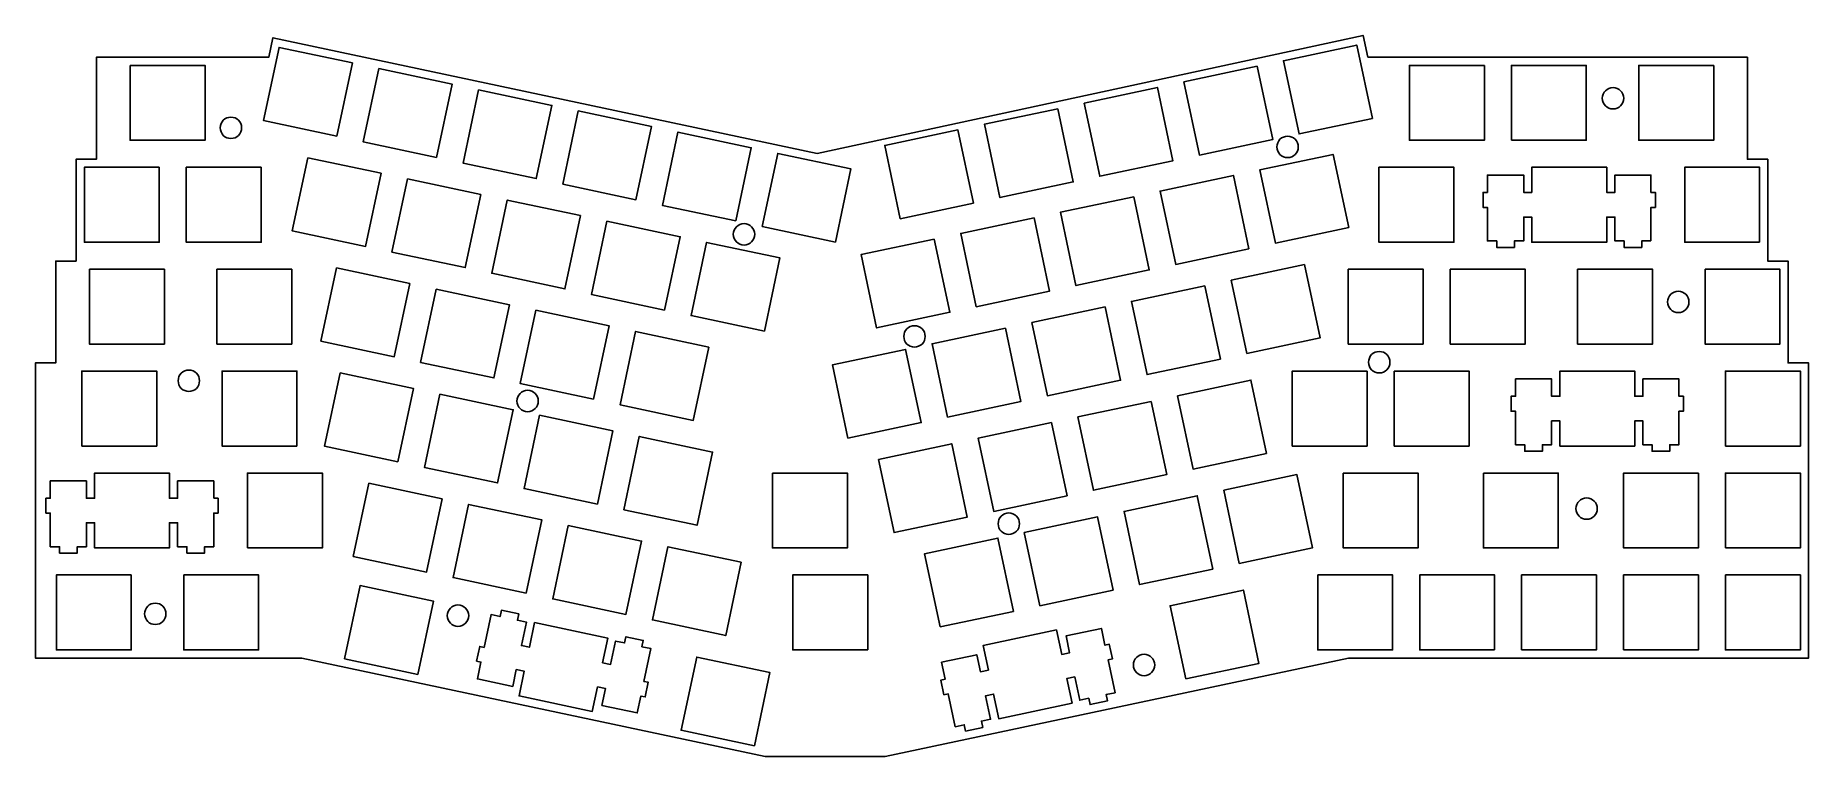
# Model space of a CAD drawing. Header units: millimetres. Extents: x 1 to 332, y 1 to 136.
import ezdxf

# ---------------------------------------------------------------- set-up
doc = ezdxf.new("R2010")
doc.units = ezdxf.units.MM
doc.layers.get('0').update_dxf_attribs({"linetype": 'CONTINUOUS'})

msp = doc.modelspace()

# ---------------------------------------------------------------- linework, layer by layer
for points in [[(250.09, 131.9), (321.05, 131.9), (321.05, 112.85), (324.85, 112.85), (324.85, 93.8), (328.66, 93.8), (328.66, 74.75), (332.47, 74.75), (332.47, 19.6), (246.52, 19.6), (159.88, 1.18), (137.5, 1.18), (50.85, 19.6), (1.1, 19.6), (1.1, 74.75), (4.9, 74.75), (4.9, 93.8), (8.7, 93.8), (8.7, 112.85), (12.5, 112.85), (12.5, 131.91), (44.69, 131.91), (45.47, 135.56), (147.18, 113.94), (249.21, 135.98)], [(57.43, 117.14), (60.34, 130.84), (46.64, 133.75), (43.73, 120.05)], [(250.95, 120.48), (248.04, 134.17), (234.34, 131.26), (237.26, 117.57)], [(18.79, 130.38), (18.79, 116.38), (32.79, 116.38), (32.79, 130.38)], [(76.06, 113.18), (78.97, 126.88), (65.28, 129.79), (62.37, 116.09)], [(215.71, 127.3), (218.62, 113.61), (232.32, 116.52), (229.41, 130.21)], [(271.89, 130.38), (257.89, 130.38), (257.89, 116.38), (271.89, 116.38)], [(276.94, 116.38), (290.94, 116.38), (290.94, 130.38), (276.94, 130.38)], [(314.75, 130.38), (300.75, 130.38), (300.75, 116.38), (314.75, 116.38)], [(197.08, 123.34), (199.99, 109.65), (213.68, 112.56), (210.77, 126.25)], [(83.91, 125.83), (81, 112.13), (94.69, 109.22), (97.61, 122.91)], [(99.63, 108.17), (113.33, 105.26), (116.24, 118.95), (102.54, 121.86)], [(192.14, 122.29), (178.44, 119.38), (181.36, 105.68), (195.05, 108.59)], [(131.96, 101.3), (134.87, 114.99), (121.18, 117.9), (118.27, 104.21)], [(176.42, 104.63), (173.51, 118.33), (159.81, 115.42), (162.72, 101.72)], [(52, 113.13), (49.09, 99.44), (62.78, 96.53), (65.69, 110.22)], [(136.9, 100.25), (150.6, 97.34), (153.5, 111.03), (139.81, 113.94)], [(246.53, 100.06), (243.62, 113.75), (229.92, 110.84), (232.83, 97.15)], [(24.24, 111.33), (10.24, 111.33), (10.24, 97.33), (24.24, 97.33)], [(43.29, 111.33), (29.29, 111.33), (29.29, 97.33), (43.29, 97.33)], [(227.89, 96.1), (224.98, 109.8), (211.29, 106.88), (214.2, 93.19)], [(252.17, 111.33), (252.17, 97.33), (266.18, 97.33), (266.18, 111.33)], [(303.02, 97.56), (303.02, 103.83), (303.85, 103.83), (303.85, 106.63), (303.02, 106.63), (303.02, 109.86), (296.27, 109.86), (296.27, 106.63), (294.75, 106.63), (294.75, 111.33), (280.75, 111.33), (280.75, 106.63), (279.23, 106.63), (279.23, 109.86), (272.47, 109.86), (272.47, 106.63), (271.65, 106.63), (271.65, 103.83), (272.47, 103.83), (272.47, 97.56), (274.2, 97.56), (274.2, 96.36), (277.5, 96.36), (277.5, 97.56), (279.23, 97.56), (279.23, 102.03), (280.75, 102.03), (280.75, 97.33), (294.75, 97.33), (294.75, 102.03), (296.27, 102.03), (296.27, 97.56), (298, 97.56), (298, 96.36), (301.3, 96.36), (301.3, 97.56)], [(323.33, 97.33), (323.33, 111.33), (309.32, 111.33), (309.32, 97.33)], [(84.33, 106.26), (70.63, 109.17), (67.72, 95.48), (81.42, 92.57)], [(102.96, 102.3), (89.27, 105.21), (86.36, 91.52), (100.05, 88.61)], [(206.35, 105.83), (192.65, 102.92), (195.56, 89.23), (209.26, 92.14)], [(118.68, 84.65), (121.59, 98.34), (107.9, 101.25), (104.99, 87.56)], [(176.93, 85.27), (190.62, 88.18), (187.72, 101.87), (174.02, 98.96)], [(137.32, 80.68), (140.23, 94.38), (126.53, 97.29), (123.62, 83.6)], [(169.08, 97.91), (155.39, 95), (158.3, 81.31), (171.99, 84.22)], [(227.48, 76.54), (241.17, 79.45), (238.26, 93.14), (224.57, 90.23)], [(11.19, 92.28), (11.19, 78.28), (25.19, 78.28), (25.19, 92.28)], [(35, 78.28), (49, 78.28), (49, 92.28), (35, 92.28)], [(71.05, 89.61), (57.36, 92.52), (54.44, 78.83), (68.14, 75.91)], [(260.46, 78.28), (260.46, 92.28), (246.46, 92.28), (246.46, 78.28)], [(265.51, 78.28), (279.51, 78.28), (279.51, 92.28), (265.51, 92.28)], [(289.32, 92.28), (289.32, 78.28), (303.32, 78.28), (303.32, 92.28)], [(313.13, 92.28), (313.13, 78.28), (327.13, 78.28), (327.13, 92.28)], [(75.99, 88.56), (73.08, 74.86), (86.77, 71.95), (89.68, 85.65)], [(219.63, 89.18), (205.93, 86.27), (208.84, 72.58), (222.54, 75.49)], [(105.41, 67.99), (108.32, 81.69), (94.62, 84.6), (91.71, 70.9)], [(187.3, 82.31), (190.21, 68.62), (203.9, 71.53), (200.99, 85.22)], [(126.95, 77.73), (113.26, 80.64), (110.35, 66.94), (124.04, 64.03)], [(182.36, 81.26), (168.66, 78.35), (171.57, 64.65), (185.27, 67.57)], [(152.94, 60.69), (166.63, 63.6), (163.72, 77.3), (150.03, 74.39)], [(9.76, 59.23), (23.76, 59.23), (23.76, 73.23), (9.76, 73.23)], [(49.96, 59.23), (49.96, 73.23), (35.96, 73.23), (35.96, 59.23)], [(249.98, 73.23), (235.98, 73.23), (235.98, 59.23), (249.98, 59.23)], [(255.03, 73.23), (255.03, 59.23), (269.03, 59.23), (269.03, 73.23)], [(299.99, 59.23), (299.99, 63.93), (301.51, 63.93), (301.51, 59.46), (303.24, 59.46), (303.24, 58.26), (306.54, 58.26), (306.54, 59.46), (308.26, 59.46), (308.26, 65.73), (309.09, 65.73), (309.09, 68.53), (308.26, 68.53), (308.26, 71.76), (301.51, 71.76), (301.51, 68.53), (299.99, 68.53), (299.99, 73.23), (285.99, 73.23), (285.99, 68.53), (284.46, 68.53), (284.46, 71.76), (277.71, 71.76), (277.71, 68.53), (276.89, 68.53), (276.89, 65.73), (277.71, 65.73), (277.71, 59.46), (279.44, 59.46), (279.44, 58.26), (282.74, 58.26), (282.74, 59.46), (284.46, 59.46), (284.46, 63.93), (285.99, 63.93), (285.99, 59.23)], [(316.94, 59.23), (330.94, 59.23), (330.94, 73.23), (316.94, 73.23)], [(68.84, 56.29), (71.75, 69.98), (58.05, 72.89), (55.14, 59.2)], [(214.55, 68.63), (217.46, 54.93), (231.16, 57.84), (228.24, 71.54)], [(76.69, 68.93), (73.78, 55.24), (87.47, 52.33), (90.38, 66.02)], [(209.61, 67.58), (195.92, 64.67), (198.83, 50.97), (212.52, 53.88)], [(106.11, 48.37), (109.01, 62.06), (95.32, 64.97), (92.41, 51.28)], [(193.89, 49.92), (190.98, 63.62), (177.28, 60.71), (180.19, 47.01)], [(111.04, 47.32), (124.74, 44.41), (127.65, 58.1), (113.95, 61.01)], [(158.65, 56.74), (161.56, 43.05), (175.25, 45.96), (172.34, 59.66)], [(34.42, 49.48), (34.42, 52.71), (27.67, 52.71), (27.67, 49.48), (26.14, 49.48), (26.14, 54.18), (12.14, 54.18), (12.14, 49.48), (10.62, 49.48), (10.62, 52.71), (3.87, 52.71), (3.87, 49.48), (3.04, 49.48), (3.04, 46.68), (3.87, 46.68), (3.87, 40.41), (5.59, 40.41), (5.59, 39.21), (8.89, 39.21), (8.89, 40.41), (10.62, 40.41), (10.62, 44.88), (12.14, 44.88), (12.14, 40.18), (26.14, 40.18), (26.14, 44.88), (27.67, 44.88), (27.67, 40.41), (29.39, 40.41), (29.39, 39.21), (32.69, 39.21), (32.69, 40.41), (34.42, 40.41), (34.42, 46.68), (35.24, 46.68), (35.24, 49.48)], [(40.72, 40.18), (54.72, 40.18), (54.72, 54.18), (40.72, 54.18)], [(138.83, 54.18), (138.83, 40.18), (152.83, 40.18), (152.83, 54.18)], [(223.17, 50.98), (226.08, 37.29), (239.78, 40.2), (236.86, 53.89)], [(245.51, 54.18), (245.51, 40.18), (259.51, 40.18), (259.51, 54.18)], [(271.7, 54.18), (271.7, 40.18), (285.7, 40.18), (285.7, 54.18)], [(311.89, 54.18), (297.89, 54.18), (297.89, 40.18), (311.89, 40.18)], [(316.94, 40.18), (330.94, 40.18), (330.94, 54.18), (316.94, 54.18)], [(77.1, 49.37), (63.41, 52.28), (60.5, 38.59), (74.19, 35.68)], [(221.14, 36.24), (218.23, 49.93), (204.54, 47.02), (207.45, 33.33)], [(92.83, 31.71), (95.74, 45.41), (82.04, 48.32), (79.13, 34.63)], [(100.68, 44.36), (97.77, 30.66), (111.46, 27.76), (114.37, 41.45)], [(202.51, 32.28), (199.6, 45.97), (185.9, 43.06), (188.81, 29.37)], [(133, 37.49), (119.31, 40.4), (116.4, 26.71), (130.09, 23.79)], [(170.18, 25.41), (183.87, 28.32), (180.96, 42.01), (167.27, 39.1)], [(19, 35.13), (5, 35.13), (5, 21.13), (19, 21.13)], [(28.81, 35.13), (28.81, 21.13), (42.81, 21.13), (42.81, 35.13)], [(72.56, 16.55), (75.47, 30.24), (61.78, 33.15), (58.87, 19.46)], [(156.64, 21.13), (156.64, 35.13), (142.64, 35.13), (142.64, 21.13)], [(240.75, 35.13), (240.75, 21.13), (254.74, 21.13), (254.74, 35.13)], [(273.79, 21.13), (273.79, 35.13), (259.8, 35.13), (259.8, 21.13)], [(278.85, 21.13), (292.84, 21.13), (292.84, 35.13), (278.85, 35.13)], [(297.89, 21.13), (311.89, 21.13), (311.89, 35.13), (297.89, 35.13)], [(316.94, 35.13), (316.94, 21.13), (330.94, 21.13), (330.94, 35.13)], [(216.07, 15.68), (229.76, 18.6), (226.85, 32.29), (213.16, 29.38)], [(91.41, 27.84), (88.18, 28.53), (87.93, 27.36), (86.24, 27.72), (84.94, 21.58), (84.13, 21.76), (83.55, 19.02), (84.36, 18.84), (83.69, 15.68), (90.29, 14.28), (90.96, 17.44), (92.45, 17.12), (91.48, 12.53), (105.17, 9.62), (106.15, 14.21), (107.64, 13.9), (106.97, 10.74), (113.57, 9.33), (114.24, 12.49), (115.05, 12.32), (115.63, 15.06), (114.82, 15.23), (116.13, 21.37), (114.44, 21.72), (114.69, 22.9), (111.46, 23.58), (111.21, 22.41), (109.53, 22.77), (108.59, 18.4), (107.1, 18.71), (108.08, 23.31), (94.39, 26.22), (93.41, 21.62), (91.92, 21.94), (92.85, 26.31), (91.16, 26.67)], [(197.95, 12.07), (198.2, 10.9), (201.43, 11.58), (201.18, 12.76), (202.87, 13.11), (201.56, 19.25), (202.37, 19.42), (201.79, 22.16), (200.98, 21.99), (200.31, 25.14), (193.71, 23.74), (194.38, 20.58), (192.89, 20.27), (191.91, 24.86), (178.22, 21.95), (179.19, 17.36), (177.7, 17.04), (177.03, 20.2), (170.43, 18.8), (171.1, 15.63), (170.29, 15.46), (170.88, 12.72), (171.68, 12.9), (172.99, 6.76), (174.67, 7.12), (174.92, 5.95), (178.15, 6.63), (177.9, 7.81), (179.59, 8.17), (178.66, 12.54), (180.15, 12.85), (181.13, 8.26), (194.82, 11.17), (193.85, 15.77), (195.34, 16.08), (196.27, 11.71)], [(135.45, 3.18), (138.36, 16.87), (124.67, 19.78), (121.75, 6.09)]]:
    msp.add_lwpolyline(points, close=True)
for centre in [(295.93, 124.24), (37.62, 118.71), (235.1, 115.15), (133.52, 98.8), (308.12, 86.17), (165.38, 79.71), (252.23, 74.9), (29.76, 71.42), (93.07, 67.64), (183.01, 44.71), (290.99, 47.53), (23.48, 27.86), (80.06, 27.52), (208.28, 18.3)]:
    msp.add_circle(centre, 2)

doc.saveas('drawing.dxf')
